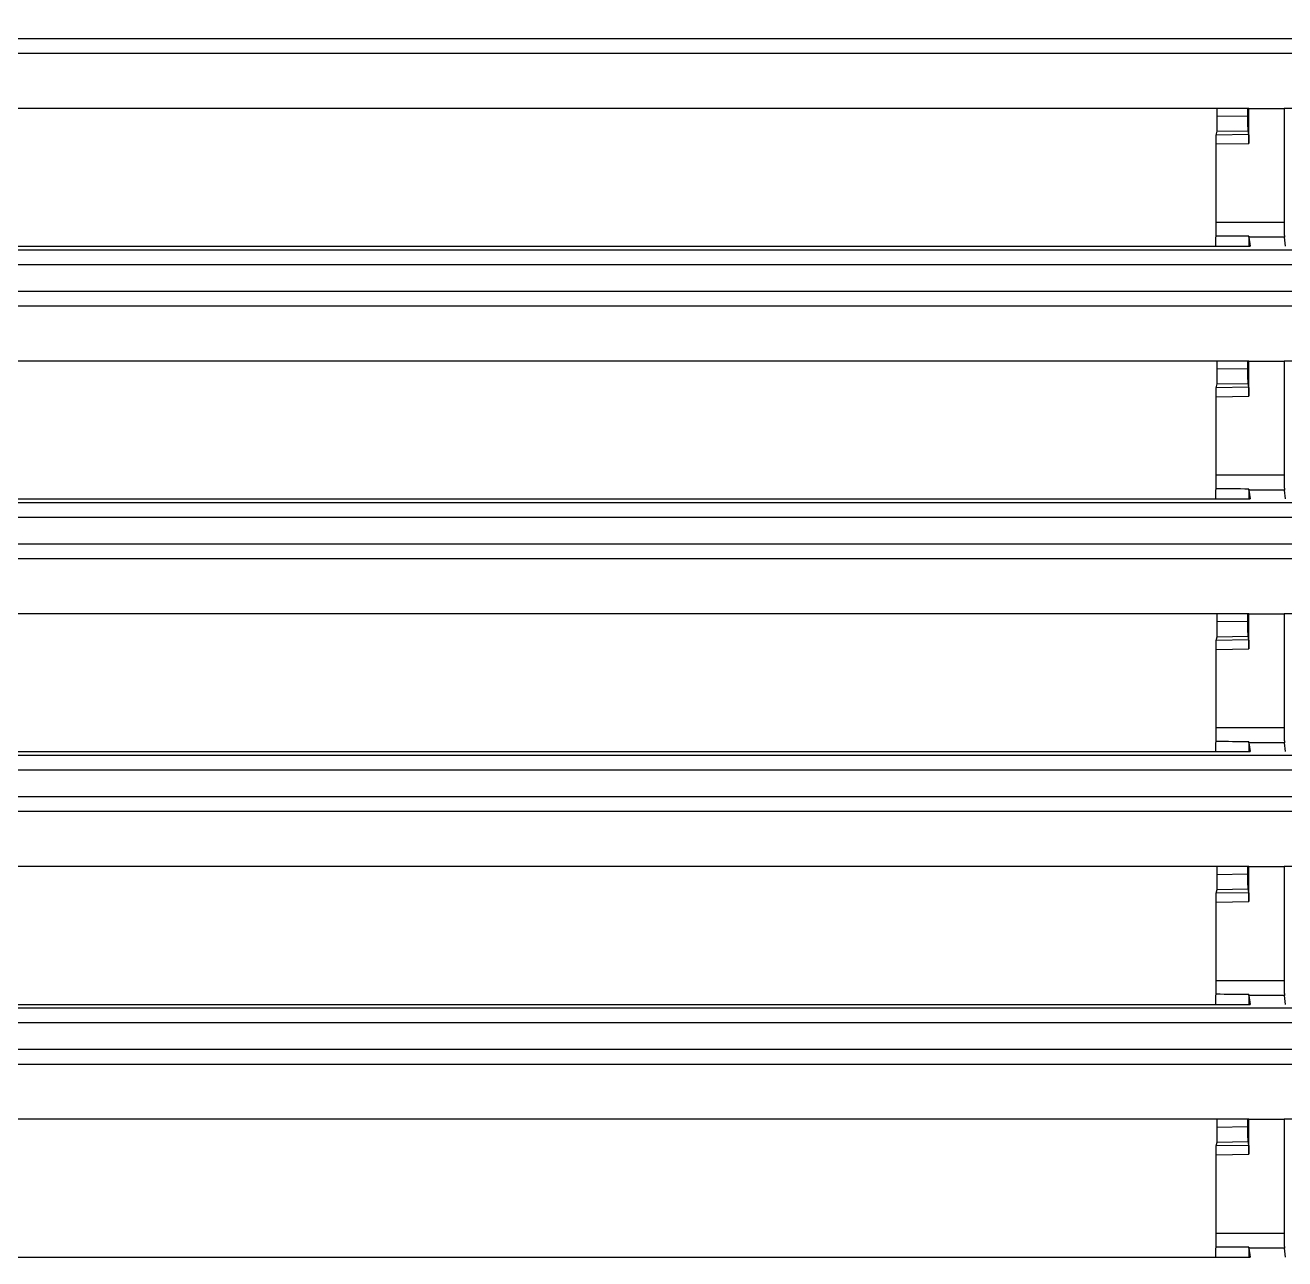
# Model space of a CAD drawing. Header units: millimetres. Extents: x -56261 to 196039, y 9480 to 100001.
# Drawn here: x 159781.45 to 159810.55, y 95766.71 to 95795.22 of the extents above; entities that cross this region are included whole.
import ezdxf

# ---------------------------------------------------------------- set-up
doc = ezdxf.new("R2010")
doc.units = ezdxf.units.MM
doc.set_wipeout_variables(frame=1)
doc.layers.add('SS-AIRCON', color=5, linetype='Continuous')
doc.layers.add('SS-TEXT', color=7, linetype='Continuous')

# ---------------------------------------------------------------- blocks, each defined once
blk = doc.blocks.new('I48T')
at = {"layer": 'SS-AIRCON', "color": 0, "linetype": 'Continuous'}
for p, q in [((41.1008, -44.04772), (41.1429, -44.34899)), ((125.7008, -44.04772), (42.3009, -44.04772)), ((42.343, -44.34899), (42.3009, -44.04772)), ((41.1429, -44.34899), (42.343, -44.34899)), ((41.1485, -44.8476), (43.4515, -44.8476)), ((41.1485, -48.71102), (41.1485, -44.8476)), ((43.4515, -44.8476), (43.4515, -47.5062)), ((43.4515, -47.5062), (42.3486, -47.52548)), ((42.3486, -47.52548), (42.3486, -48.71102)), ((42.352, -47.82505), (43.448, -47.8059)), ((42.382, -47.95296), (42.352, -47.82505)), ((43.4178, -47.9358), (42.382, -47.95296)), ((43.448, -47.8059), (43.4178, -47.9358)), ((42.3878, -48.4521), (43.412, -48.43513)), ((42.3878, -48.71102), (42.3878, -48.4521)), ((43.412, -48.43513), (43.412, -48.71102)), ((-41.1485, -48.71102), (41.1485, -48.71102)), ((42.3486, -48.71102), (41.1485, -48.71102)), ((42.3486, -48.71102), (125.7485, -48.71102)), ((580.0736, -50.57954), (-580.0737, -50.57954)), ((-599.9007, -51.06793), (599.9006, -51.06793)), ((599.9006, -51.98208), (-599.9007, -51.98208)), ((578.5326, -52.48017), (-578.5326, -52.48017)), ((41.1008, -52.59772), (41.1429, -52.89899)), ((125.7008, -52.59772), (42.3009, -52.59772)), ((42.343, -52.89899), (42.3009, -52.59772)), ((41.1429, -52.89899), (42.343, -52.89899)), ((41.1485, -53.3976), (43.4515, -53.3976)), ((41.1485, -57.26102), (41.1485, -53.3976)), ((43.4515, -53.3976), (43.4515, -56.0562)), ((43.4515, -56.0562), (42.3486, -56.07548)), ((42.3486, -56.07548), (42.3486, -57.26102)), ((42.352, -56.37505), (43.448, -56.3559)), ((42.382, -56.50296), (42.352, -56.37505)), ((43.4178, -56.4858), (42.382, -56.50296)), ((43.448, -56.3559), (43.4178, -56.4858)), ((42.3878, -57.0021), (43.412, -56.98513)), ((42.3878, -57.26102), (42.3878, -57.0021)), ((43.412, -56.98513), (43.412, -57.26102)), ((-41.1485, -57.26102), (41.1485, -57.26102)), ((42.3486, -57.26102), (41.1485, -57.26102)), ((42.3486, -57.26102), (125.7485, -57.26102)), ((580.0736, -59.12954), (-580.0737, -59.12954)), ((-599.9007, -59.61793), (599.9006, -59.61793)), ((599.9006, -60.53208), (-599.9007, -60.53208)), ((578.5326, -61.03017), (-578.5326, -61.03017)), ((41.1008, -61.14772), (41.1429, -61.44899)), ((125.7008, -61.14772), (42.3009, -61.14772)), ((42.343, -61.44899), (42.3009, -61.14772)), ((41.1429, -61.44899), (42.343, -61.44899)), ((41.1485, -61.9476), (43.4515, -61.9476)), ((41.1485, -65.81102), (41.1485, -61.9476)), ((43.4515, -61.9476), (43.4515, -64.6062)), ((43.4515, -64.6062), (42.3486, -64.62548)), ((42.3486, -64.62548), (42.3486, -65.81102)), ((42.352, -64.92505), (43.448, -64.9059)), ((42.382, -65.05296), (42.352, -64.92505)), ((43.4178, -65.0358), (42.382, -65.05296)), ((43.448, -64.9059), (43.4178, -65.0358)), ((42.3878, -65.5521), (43.412, -65.53513)), ((42.3878, -65.81102), (42.3878, -65.5521)), ((43.412, -65.53513), (43.412, -65.81102)), ((-41.1485, -65.81102), (41.1485, -65.81102)), ((42.3486, -65.81102), (41.1485, -65.81102)), ((42.3486, -65.81102), (125.7485, -65.81102)), ((580.0736, -67.67954), (-580.0737, -67.67954)), ((-599.9007, -68.16793), (599.9006, -68.16793)), ((599.9006, -69.08208), (-599.9007, -69.08208)), ((578.5326, -69.58017), (-578.5326, -69.58017)), ((41.1008, -69.69772), (41.1429, -69.99899)), ((125.7008, -69.69772), (42.3009, -69.69772)), ((42.343, -69.99899), (42.3009, -69.69772)), ((41.1429, -69.99899), (42.343, -69.99899)), ((41.1485, -74.36102), (41.1485, -70.4976)), ((41.1485, -70.4976), (43.4515, -70.4976)), ((43.4515, -70.4976), (43.4515, -73.1562)), ((43.4515, -73.1562), (42.3486, -73.17548)), ((42.3486, -73.17548), (42.3486, -74.36102)), ((42.352, -73.47505), (43.448, -73.4559)), ((42.382, -73.60296), (42.352, -73.47505)), ((43.4178, -73.5858), (42.382, -73.60296)), ((43.448, -73.4559), (43.4178, -73.5858)), ((42.3878, -74.1021), (43.412, -74.08513)), ((42.3878, -74.36102), (42.3878, -74.1021)), ((43.412, -74.08513), (43.412, -74.36102)), ((-41.1485, -74.36102), (41.1485, -74.36102)), ((42.3486, -74.36102), (41.1485, -74.36102)), ((42.3486, -74.36102), (125.7485, -74.36102)), ((580.0736, -76.22954), (-580.0737, -76.22954)), ((-599.9007, -76.71793), (599.9006, -76.71793)), ((599.9006, -77.63208), (-599.9007, -77.63208)), ((578.5326, -78.13017), (-578.5326, -78.13017)), ((41.1008, -78.24772), (41.1429, -78.54899)), ((125.7008, -78.24772), (42.3009, -78.24772)), ((42.343, -78.54899), (42.3009, -78.24772)), ((41.1429, -78.54899), (42.343, -78.54899)), ((41.1485, -79.0476), (43.4515, -79.0476)), ((41.1485, -82.91102), (41.1485, -79.0476)), ((43.4515, -79.0476), (43.4515, -81.7062)), ((43.4515, -81.7062), (42.3486, -81.72548)), ((42.3486, -81.72548), (42.3486, -82.91102)), ((42.352, -82.02505), (43.448, -82.0059)), ((42.382, -82.15296), (42.352, -82.02505)), ((43.4178, -82.1358), (42.382, -82.15296)), ((43.448, -82.0059), (43.4178, -82.1358)), ((42.3878, -82.6521), (43.412, -82.63513)), ((43.412, -82.63513), (43.412, -82.91102)), ((-41.1485, -82.91102), (41.1485, -82.91102)), ((42.3486, -82.91102), (41.1485, -82.91102)), ((42.3486, -82.91102), (125.7485, -82.91102)), ((42.3878, -82.91102), (42.3878, -82.6521)), ((580.0736, -84.77954), (-580.0737, -84.77954)), ((-599.9007, -85.26793), (599.9006, -85.26793))]:
    blk.add_line(p, q, dxfattribs=at)
for points in [[(41.1484, -44.8475), (41.1484, -44.82727, 0.00015411), (41.1485, -44.80666, 0.0001444), (41.1485, -44.78565, 0.00014305), (41.1484, -44.7643, 0.00015219), (41.1484, -44.74267, 0.00015823), (41.1484, -44.72083, 0.00016421), (41.1483, -44.69883, 0.00017037), (41.1482, -44.67675, 0.00017946), (41.1481, -44.65467, 0.00018838), (41.148, -44.63268, 0.00019981), (41.1479, -44.61087, 0.00021182), (41.1478, -44.58932, 0.0002269), (41.1476, -44.56815, 0.00024382), (41.1474, -44.54743, 0.00026488), (41.1472, -44.5273, 0.00028807), (41.147, -44.50782, 0.0003151), (41.1468, -44.48913, 0.00035234), (41.1466, -44.47128, 0.00040253), (41.1463, -44.45439, 0.00044587), (41.146, -44.43854, 0.00047758), (41.1457, -44.42385, 0.00060609), (41.1454, -44.41025, 0.00086119), (41.1451, -44.39784, 0.00083365), (41.1448, -44.38692, 0.00037357), (41.1445, -44.37769, 0.00150408), (41.1441, -44.36888, 0.00443398), (41.1435, -44.35929, 0.00432694), (41.1427, -44.34912, 0.00351333)], [(43.4558, -44.38822), (43.4555, -44.39705, 0.00099636), (43.4552, -44.40665, 0.00084254), (43.455, -44.41708, 0.0007154), (43.4547, -44.42826, 0.00062314), (43.4544, -44.4402, 0.00054622), (43.4541, -44.45281, 0.00048479), (43.4539, -44.4661, 0.00043297), (43.4537, -44.48, 0.00039134), (43.4534, -44.49449, 0.00035564), (43.4532, -44.50949, 0.00032571), (43.453, -44.52499, 0.00029996), (43.4528, -44.5409, 0.00027774), (43.4527, -44.5572, 0.00025893), (43.4525, -44.57383, 0.00024238), (43.4524, -44.59074, 0.00022769), (43.4522, -44.60787, 0.00021369), (43.4521, -44.62518, 0.00020412), (43.452, -44.64263, 0.00019665), (43.4519, -44.66019, 0.00018396), (43.4518, -44.67773, 0.00016668), (43.4517, -44.69517, 0.00017343), (43.4517, -44.71283, 0.00019272), (43.4516, -44.73078, 0.00014805), (43.4516, -44.7476, 0.00006376), (43.4516, -44.76277, 0.00018833), (43.4515, -44.78178, 0.0003067), (43.4516, -44.81041, 0.00015516), (43.4516, -44.8475, 0.00008563)], [(42.3521, -47.82499), (42.3519, -47.82395, -0.02739955), (42.3517, -47.82223, -0.00975915), (42.3516, -47.81979, -0.0050044), (42.3514, -47.81665, -0.00322306), (42.3512, -47.81274, -0.00218143), (42.351, -47.80808, -0.00159267), (42.3509, -47.80262, -0.00120146), (42.3507, -47.7964, -0.00095814), (42.3505, -47.78939, -0.0007738), (42.3503, -47.78162, -0.00064741), (42.3502, -47.77308, -0.00054595), (42.35, -47.76382, -0.00047269), (42.3499, -47.75383, -0.00041189), (42.3497, -47.74319, -0.00036629), (42.3496, -47.73191, -0.0003263), (42.3494, -47.72005, -0.00029425), (42.3493, -47.70766, -0.0002698), (42.3492, -47.69478, -0.00025211), (42.3491, -47.68146, -0.00022797), (42.349, -47.66784, -0.00020154), (42.3489, -47.65401, -0.00020535), (42.3488, -47.63973, -0.00022422), (42.3488, -47.62495, -0.00016787), (42.3487, -47.61095, -0.00007055), (42.3486, -47.5982, -0.00021124), (42.3486, -47.582, -0.00033806), (42.3486, -47.55738, -0.00016818), (42.3485, -47.52532, -0.00009151)], [(43.4178, -47.9359), (43.4175, -47.93793, 0.02436393), (43.4172, -47.94133, 0.00851761), (43.4169, -47.94617, 0.00426527), (43.4167, -47.95239, 0.0026783), (43.4164, -47.96008, 0.00179733), (43.4161, -47.96917, 0.0013045), (43.4158, -47.97969, 0.00098253), (43.4155, -47.99156, 0.00077993), (43.4152, -48.00478, 0.00063034), (43.415, -48.01925, 0.00052584), (43.4147, -48.03496, 0.00044435), (43.4145, -48.05176, 0.00038388), (43.4142, -48.06962, 0.00033536), (43.414, -48.08841, 0.00029758), (43.4138, -48.10806, 0.00026593), (43.4136, -48.12844, 0.00023948), (43.4134, -48.14944, 0.00021994), (43.4132, -48.17098, 0.00020475), (43.413, -48.19298, 0.00018606), (43.4129, -48.21519, 0.00016484), (43.4128, -48.23749, 0.00016688), (43.4126, -48.26023, 0.00018014), (43.4125, -48.28348, 0.00013721), (43.4124, -48.30535, 0.0000615), (43.4124, -48.32512, 0.00016844), (43.4123, -48.34986, 0.00026793), (43.4122, -48.38698, 0.00013606), (43.4121, -48.435, 0.00007563)], [(41.1484, -53.39749), (41.1484, -53.37726, 0.00015412), (41.1485, -53.35665, 0.0001444), (41.1485, -53.33564, 0.00014306), (41.1484, -53.31429, 0.00015219), (41.1484, -53.29266, 0.00015823), (41.1484, -53.27082, 0.00016421), (41.1483, -53.24882, 0.00017037), (41.1482, -53.22674, 0.00017946), (41.1481, -53.20467, 0.00018838), (41.148, -53.18268, 0.00019981), (41.1479, -53.16086, 0.00021182), (41.1478, -53.13932, 0.0002269), (41.1476, -53.11814, 0.00024382), (41.1474, -53.09743, 0.00026488), (41.1472, -53.0773, 0.00028807), (41.147, -53.05782, 0.0003151), (41.1468, -53.03912, 0.00035234), (41.1466, -53.02127, 0.00040252), (41.1463, -53.00439, 0.00044586), (41.146, -52.98853, 0.00047756), (41.1457, -52.97384, 0.00060606), (41.1454, -52.96025, 0.00086114), (41.1451, -52.94784, 0.00083359), (41.1448, -52.93691, 0.00037354), (41.1445, -52.92768, 0.00150396), (41.1441, -52.91887, 0.00443347), (41.1435, -52.90928, 0.00432619), (41.1427, -52.89911, 0.00351256)], [(43.4558, -52.93821), (43.4555, -52.94704, 0.00099621), (43.4552, -52.95665, 0.00084243), (43.455, -52.96707, 0.00071532), (43.4547, -52.97826, 0.00062308), (43.4544, -52.99019, 0.00054617), (43.4541, -53.00281, 0.00048475), (43.4539, -53.0161, 0.00043294), (43.4537, -53.03, 0.00039132), (43.4534, -53.04448, 0.00035562), (43.4532, -53.05949, 0.00032569), (43.453, -53.07498, 0.00029995), (43.4528, -53.09089, 0.00027773), (43.4527, -53.1072, 0.00025892), (43.4525, -53.12382, 0.00024237), (43.4524, -53.14073, 0.00022769), (43.4522, -53.15787, 0.00021369), (43.4521, -53.17517, 0.00020412), (43.452, -53.19263, 0.00019664), (43.4519, -53.21019, 0.00018396), (43.4518, -53.22773, 0.00016668), (43.4517, -53.24516, 0.00017343), (43.4517, -53.26282, 0.00019272), (43.4516, -53.28077, 0.00014805), (43.4516, -53.29759, 0.00006376), (43.4516, -53.31276, 0.00018833), (43.4515, -53.33178, 0.00030671), (43.4516, -53.3604, 0.00015516), (43.4516, -53.39749, 0.00008563)], [(42.3521, -56.37498), (42.3519, -56.37394, -0.02742296), (42.3517, -56.37222, -0.0097641), (42.3516, -56.36978, -0.00500617), (42.3514, -56.36664, -0.00322393), (42.3512, -56.36273, -0.00218189), (42.351, -56.35807, -0.00159294), (42.3509, -56.35262, -0.00120163), (42.3507, -56.3464, -0.00095826), (42.3505, -56.33938, -0.00077388), (42.3503, -56.33161, -0.00064746), (42.3502, -56.32307, -0.00054599), (42.35, -56.31381, -0.00047272), (42.3499, -56.30383, -0.00041191), (42.3497, -56.29319, -0.00036631), (42.3496, -56.2819, -0.00032631), (42.3494, -56.27005, -0.00029426), (42.3493, -56.25765, -0.0002698), (42.3492, -56.24478, -0.00025212), (42.3491, -56.23145, -0.00022798), (42.349, -56.21784, -0.00020154), (42.3489, -56.204, -0.00020535), (42.3488, -56.18972, -0.00022422), (42.3488, -56.17494, -0.00016787), (42.3487, -56.16094, -0.00007055), (42.3486, -56.1482, -0.00021124), (42.3486, -56.13199, -0.00033805), (42.3486, -56.10737, -0.00016817), (42.3485, -56.07532, -0.00009151)], [(43.4178, -56.48589), (43.4175, -56.48792, 0.02435185), (43.4172, -56.49133, 0.00851517), (43.4169, -56.49616, 0.00426443), (43.4167, -56.50238, 0.0026779), (43.4164, -56.51007, 0.00179712), (43.4161, -56.51916, 0.00130438), (43.4158, -56.52968, 0.00098246), (43.4155, -56.54155, 0.00077988), (43.4152, -56.55478, 0.0006303), (43.415, -56.56925, 0.00052581), (43.4147, -56.58495, 0.00044434), (43.4145, -56.60175, 0.00038386), (43.4142, -56.61962, 0.00033535), (43.414, -56.63841, 0.00029758), (43.4138, -56.65806, 0.00026593), (43.4136, -56.67843, 0.00023947), (43.4134, -56.69944, 0.00021994), (43.4132, -56.72098, 0.00020475), (43.413, -56.74297, 0.00018606), (43.4129, -56.76519, 0.00016484), (43.4128, -56.78749, 0.00016688), (43.4126, -56.81023, 0.00018014), (43.4125, -56.83348, 0.00013721), (43.4124, -56.85534, 0.0000615), (43.4124, -56.87511, 0.00016845), (43.4123, -56.89985, 0.00026793), (43.4122, -56.93697, 0.00013606), (43.4121, -56.98499, 0.00007563)], [(41.1484, -61.94748), (41.1484, -61.92725, 0.00015412), (41.1485, -61.90664, 0.00014441), (41.1485, -61.88563, 0.00014306), (41.1484, -61.86429, 0.00015219), (41.1484, -61.84266, 0.00015823), (41.1484, -61.82081, 0.00016422), (41.1483, -61.79882, 0.00017037), (41.1482, -61.77674, 0.00017946), (41.1481, -61.75466, 0.00018838), (41.148, -61.73267, 0.00019981), (41.1479, -61.71086, 0.00021182), (41.1478, -61.68931, 0.0002269), (41.1476, -61.66814, 0.00024381), (41.1474, -61.64742, 0.00026487), (41.1472, -61.62729, 0.00028807), (41.147, -61.60781, 0.00031509), (41.1468, -61.58912, 0.00035233), (41.1466, -61.57127, 0.00040251), (41.1463, -61.55438, 0.00044585), (41.146, -61.53853, 0.00047755), (41.1457, -61.52384, 0.00060604), (41.1454, -61.51024, 0.0008611), (41.1451, -61.49783, 0.00083354), (41.1448, -61.48691, 0.00037351), (41.1445, -61.47767, 0.00150384), (41.1441, -61.46887, 0.00443296), (41.1435, -61.45928, 0.00432544), (41.1427, -61.4491, 0.00351179)], [(43.4558, -61.4882), (43.4555, -61.49703, 0.00099606), (43.4552, -61.50664, 0.00084232), (43.455, -61.51707, 0.00071523), (43.4547, -61.52825, 0.00062302), (43.4544, -61.54018, 0.00054612), (43.4541, -61.5528, 0.00048471), (43.4539, -61.56609, 0.00043291), (43.4537, -61.57999, 0.00039129), (43.4534, -61.59448, 0.0003556), (43.4532, -61.60948, 0.00032568), (43.453, -61.62497, 0.00029993), (43.4528, -61.64089, 0.00027772), (43.4527, -61.65719, 0.00025891), (43.4525, -61.67382, 0.00024237), (43.4524, -61.69073, 0.00022768), (43.4522, -61.70786, 0.00021369), (43.4521, -61.72517, 0.00020411), (43.452, -61.74262, 0.00019664), (43.4519, -61.76018, 0.00018396), (43.4518, -61.77772, 0.00016668), (43.4517, -61.79516, 0.00017343), (43.4517, -61.81281, 0.00019272), (43.4516, -61.83077, 0.00014805), (43.4516, -61.84759, 0.00006376), (43.4516, -61.86275, 0.00018833), (43.4515, -61.88177, 0.00030672), (43.4516, -61.91039, 0.00015516), (43.4516, -61.94748, 0.00008563)], [(42.3521, -64.92498), (42.3519, -64.92394, -0.0274464), (42.3517, -64.92221, -0.00976905), (42.3516, -64.91978, -0.00500795), (42.3514, -64.91663, -0.0032248), (42.3512, -64.91272, -0.00218235), (42.351, -64.90806, -0.00159321), (42.3509, -64.90261, -0.0012018), (42.3507, -64.89639, -0.00095837), (42.3505, -64.88938, -0.00077395), (42.3503, -64.88161, -0.00064752), (42.3502, -64.87307, -0.00054603), (42.35, -64.86381, -0.00047275), (42.3499, -64.85382, -0.00041193), (42.3497, -64.84318, -0.00036632), (42.3496, -64.8319, -0.00032632), (42.3494, -64.82004, -0.00029427), (42.3493, -64.80765, -0.00026981), (42.3492, -64.79477, -0.00025212), (42.3491, -64.78145, -0.00022798), (42.349, -64.76783, -0.00020154), (42.3489, -64.754, -0.00020535), (42.3488, -64.73972, -0.00022422), (42.3488, -64.72494, -0.00016787), (42.3487, -64.71094, -0.00007055), (42.3486, -64.69819, -0.00021124), (42.3486, -64.68198, -0.00033804), (42.3486, -64.65736, -0.00016817), (42.3485, -64.62531, -0.00009151)], [(43.4178, -65.03589), (43.4175, -65.03791, 0.02433979), (43.4172, -65.04132, 0.00851272), (43.4169, -65.04615, 0.00426359), (43.4167, -65.05238, 0.00267751), (43.4164, -65.06007, 0.00179691), (43.4161, -65.06915, 0.00130425), (43.4158, -65.07968, 0.00098238), (43.4155, -65.09155, 0.00077983), (43.4152, -65.10477, 0.00063027), (43.415, -65.11924, 0.00052579), (43.4147, -65.13494, 0.00044432), (43.4145, -65.15175, 0.00038385), (43.4142, -65.16961, 0.00033535), (43.414, -65.1884, 0.00029757), (43.4138, -65.20805, 0.00026592), (43.4136, -65.22842, 0.00023947), (43.4134, -65.24943, 0.00021994), (43.4132, -65.27097, 0.00020475), (43.413, -65.29297, 0.00018606), (43.4129, -65.31518, 0.00016484), (43.4128, -65.33748, 0.00016688), (43.4126, -65.36022, 0.00018014), (43.4125, -65.38347, 0.00013721), (43.4124, -65.40533, 0.0000615), (43.4124, -65.42511, 0.00016845), (43.4123, -65.44985, 0.00026793), (43.4122, -65.48696, 0.00013606), (43.4121, -65.53498, 0.00007563)], [(41.1484, -70.49747), (41.1484, -70.47724, 0.00015412), (41.1485, -70.45663, 0.00014441), (41.1485, -70.43562, 0.00014306), (41.1484, -70.41428, 0.0001522), (41.1484, -70.39265, 0.00015824), (41.1484, -70.37081, 0.00016422), (41.1483, -70.34881, 0.00017037), (41.1482, -70.32673, 0.00017946), (41.1481, -70.30466, 0.00018838), (41.148, -70.28266, 0.00019981), (41.1479, -70.26085, 0.00021182), (41.1478, -70.2393, 0.0002269), (41.1476, -70.21813, 0.00024381), (41.1474, -70.19742, 0.00026487), (41.1472, -70.17729, 0.00028806), (41.147, -70.15781, 0.00031509), (41.1468, -70.13911, 0.00035232), (41.1466, -70.12126, 0.0004025), (41.1463, -70.10438, 0.00044583), (41.146, -70.08852, 0.00047753), (41.1457, -70.07383, 0.00060601), (41.1454, -70.06024, 0.00086106), (41.1451, -70.04782, 0.00083349), (41.1448, -70.0369, 0.00037349), (41.1445, -70.02767, 0.00150373), (41.1441, -70.01886, 0.00443245), (41.1435, -70.00927, 0.00432469), (41.1427, -69.99909, 0.00351102)], [(43.4558, -70.03819), (43.4555, -70.04702, 0.00099592), (43.4552, -70.05663, 0.0008422), (43.455, -70.06706, 0.00071515), (43.4547, -70.07824, 0.00062295), (43.4544, -70.09018, 0.00054607), (43.4541, -70.10279, 0.00048467), (43.4539, -70.11609, 0.00043288), (43.4537, -70.12999, 0.00039127), (43.4534, -70.14447, 0.00035558), (43.4532, -70.15948, 0.00032566), (43.453, -70.17497, 0.00029992), (43.4528, -70.19089, 0.00027771), (43.4527, -70.20719, 0.00025891), (43.4525, -70.22381, 0.00024236), (43.4524, -70.24072, 0.00022768), (43.4522, -70.25786, 0.00021368), (43.4521, -70.27516, 0.00020411), (43.452, -70.29262, 0.00019664), (43.4519, -70.31018, 0.00018396), (43.4518, -70.32772, 0.00016668), (43.4517, -70.34515, 0.00017343), (43.4517, -70.36281, 0.00019272), (43.4516, -70.38076, 0.00014805), (43.4516, -70.39758, 0.00006376), (43.4516, -70.41275, 0.00018834), (43.4515, -70.43176, 0.00030672), (43.4516, -70.46038, 0.00015517), (43.4516, -70.49747, 0.00008563)], [(42.3521, -73.47497), (42.3519, -73.47393, -0.02745453), (42.3517, -73.47221, -0.00977563), (42.3516, -73.46977, -0.00501212), (42.3514, -73.46663, -0.00322777), (42.3512, -73.46273, -0.00218449), (42.351, -73.45807, -0.00159483), (42.3509, -73.45262, -0.00120306), (42.3507, -73.44641, -0.0009594), (42.3505, -73.43941, -0.0007748), (42.3503, -73.43165, -0.00064823), (42.3502, -73.42312, -0.00054664), (42.35, -73.41387, -0.00047328), (42.3499, -73.4039, -0.0004124), (42.3497, -73.39327, -0.00036674), (42.3496, -73.38199, -0.0003267), (42.3494, -73.37015, -0.00029461), (42.3493, -73.35777, -0.00027012), (42.3492, -73.34491, -0.00025242), (42.3491, -73.33161, -0.00022825), (42.349, -73.31801, -0.00020178), (42.3489, -73.30419, -0.00020559), (42.3488, -73.28993, -0.00022448), (42.3488, -73.27516, -0.00016807), (42.3487, -73.26118, -0.00007063), (42.3486, -73.24845, -0.00021149), (42.3486, -73.23226, -0.00033845), (42.3486, -73.20767, -0.00016837), (42.3485, -73.17565, -0.00009162)], [(43.4178, -73.58588), (43.4175, -73.58791, 0.02432773), (43.4172, -73.59131, 0.00851028), (43.4169, -73.59614, 0.00426275), (43.4167, -73.60237, 0.00267711), (43.4164, -73.61006, 0.0017967), (43.4161, -73.61915, 0.00130413), (43.4158, -73.62967, 0.0009823), (43.4155, -73.64154, 0.00077978), (43.4152, -73.65477, 0.00063023), (43.415, -73.66924, 0.00052576), (43.4147, -73.68494, 0.0004443), (43.4145, -73.70174, 0.00038384), (43.4142, -73.71961, 0.00033534), (43.414, -73.7384, 0.00029756), (43.4138, -73.75805, 0.00026592), (43.4136, -73.77842, 0.00023946), (43.4134, -73.79943, 0.00021994), (43.4132, -73.82097, 0.00020475), (43.413, -73.84296, 0.00018606), (43.4129, -73.86518, 0.00016484), (43.4128, -73.88748, 0.00016688), (43.4126, -73.91022, 0.00018014), (43.4125, -73.93346, 0.00013721), (43.4124, -73.95533, 0.0000615), (43.4124, -73.9751, 0.00016845), (43.4123, -73.99984, 0.00026793), (43.4122, -74.03695, 0.00013606), (43.4121, -74.08497, 0.00007563)], [(41.1484, -79.04746), (41.1484, -79.02723, 0.00015413), (41.1485, -79.00663, 0.00014441), (41.1485, -78.98562, 0.00014306), (41.1484, -78.96427, 0.0001522), (41.1484, -78.94264, 0.00015824), (41.1484, -78.9208, 0.00016422), (41.1483, -78.8988, 0.00017037), (41.1482, -78.87673, 0.00017946), (41.1481, -78.85465, 0.00018838), (41.148, -78.83266, 0.00019981), (41.1479, -78.81085, 0.00021182), (41.1478, -78.7893, 0.0002269), (41.1476, -78.76813, 0.00024381), (41.1474, -78.74741, 0.00026487), (41.1472, -78.72728, 0.00028806), (41.147, -78.7078, 0.00031508), (41.1468, -78.68911, 0.00035232), (41.1466, -78.67126, 0.00040249), (41.1463, -78.65437, 0.00044582), (41.146, -78.63852, 0.00047751), (41.1457, -78.62382, 0.00060598), (41.1454, -78.61023, 0.00086101), (41.1451, -78.59782, 0.00083344), (41.1448, -78.58689, 0.00037346), (41.1445, -78.57766, 0.00150361), (41.1441, -78.56885, 0.00443194), (41.1435, -78.55926, 0.00432395), (41.1427, -78.54908, 0.00351025)], [(43.4558, -78.58818), (43.4555, -78.59701, 0.00099577), (43.4552, -78.60662, 0.00084209), (43.455, -78.61705, 0.00071507), (43.4547, -78.62824, 0.00062289), (43.4544, -78.64017, 0.00054602), (43.4541, -78.65279, 0.00048463), (43.4539, -78.66608, 0.00043285), (43.4537, -78.67998, 0.00039125), (43.4534, -78.69447, 0.00035557), (43.4532, -78.70947, 0.00032565), (43.453, -78.72496, 0.00029991), (43.4528, -78.74088, 0.0002777), (43.4527, -78.75718, 0.0002589), (43.4525, -78.77381, 0.00024236), (43.4524, -78.79072, 0.00022767), (43.4522, -78.80785, 0.00021368), (43.4521, -78.82516, 0.00020411), (43.452, -78.84261, 0.00019664), (43.4519, -78.86017, 0.00018396), (43.4518, -78.87771, 0.00016668), (43.4517, -78.89515, 0.00017343), (43.4517, -78.9128, 0.00019272), (43.4516, -78.93075, 0.00014805), (43.4516, -78.94757, 0.00006376), (43.4516, -78.96274, 0.00018834), (43.4515, -78.98175, 0.00030673), (43.4516, -79.01037, 0.00015517), (43.4516, -79.04746, 0.00008564)], [(42.3521, -82.02496), (42.3519, -82.02392, -0.02747802), (42.3517, -82.0222, -0.0097806), (42.3516, -82.01977, -0.0050139), (42.3514, -82.01663, -0.00322864), (42.3512, -82.01272, -0.00218495), (42.351, -82.00807, -0.00159511), (42.3509, -82.00262, -0.00120323), (42.3507, -81.99641, -0.00095951), (42.3505, -81.9894, -0.00077488), (42.3503, -81.98164, -0.00064829), (42.3502, -81.97311, -0.00054668), (42.35, -81.96386, -0.00047331), (42.3499, -81.95389, -0.00041242), (42.3497, -81.94326, -0.00036676), (42.3496, -81.93199, -0.00032671), (42.3494, -81.92015, -0.00029462), (42.3493, -81.90777, -0.00027013), (42.3492, -81.89491, -0.00025242), (42.3491, -81.8816, -0.00022825), (42.349, -81.868, -0.00020178), (42.3489, -81.85418, -0.00020559), (42.3488, -81.83992, -0.00022448), (42.3488, -81.82516, -0.00016807), (42.3487, -81.81117, -0.00007063), (42.3486, -81.79844, -0.00021149), (42.3486, -81.78225, -0.00033845), (42.3486, -81.75766, -0.00016837), (42.3485, -81.72564, -0.00009162)], [(43.4178, -82.13587), (43.4175, -82.1379, 0.02431568), (43.4172, -82.1413, 0.00850784), (43.4169, -82.14614, 0.00426191), (43.4167, -82.15236, 0.00267671), (43.4164, -82.16005, 0.00179649), (43.4161, -82.16914, 0.00130401), (43.4158, -82.17966, 0.00098223), (43.4155, -82.19153, 0.00077973), (43.4152, -82.20476, 0.0006302), (43.415, -82.21923, 0.00052574), (43.4147, -82.23493, 0.00044429), (43.4145, -82.25174, 0.00038383), (43.4142, -82.2696, 0.00033533), (43.414, -82.28839, 0.00029756), (43.4138, -82.30804, 0.00026591), (43.4136, -82.32841, 0.00023946), (43.4134, -82.34942, 0.00021993), (43.4132, -82.37096, 0.00020475), (43.413, -82.39296, 0.00018606), (43.4129, -82.41517, 0.00016484), (43.4128, -82.43747, 0.00016688), (43.4126, -82.46021, 0.00018014), (43.4125, -82.48346, 0.00013721), (43.4124, -82.50532, 0.0000615), (43.4124, -82.52509, 0.00016845), (43.4123, -82.54983, 0.00026794), (43.4122, -82.58694, 0.00013606), (43.4121, -82.63496, 0.00007563)]]:
    blk.add_lwpolyline(points, format="xyb", dxfattribs=at)
for points in [[(42.3446, -44.38146), (42.3436, -44.348), (42.3424, -44.24128), (42.3423, -44.09976), (42.3424, -44.04772)], [(42.3446, -52.93181), (42.3436, -52.898), (42.3424, -52.79128), (42.3423, -52.64976), (42.3424, -52.59772)], [(42.3446, -61.4818), (42.3436, -61.448), (42.3424, -61.34128), (42.3423, -61.19976), (42.3424, -61.14772)], [(42.3446, -70.03179), (42.3436, -69.998), (42.3424, -69.89128), (42.3423, -69.74976), (42.3424, -69.69772)], [(42.3446, -78.58178), (42.3436, -78.548), (42.3424, -78.44128), (42.3423, -78.29976), (42.3424, -78.24772)]]:
    blk.add_open_spline(points, degree=3, knots=[0, 0, 0, 0, 0.0002540524, 0.0004116041, 0.0004116041, 0.0004116041, 0.0004116041], dxfattribs=at)
for points in [[(43.4573, -44.04772), (43.4576, -44.18199), (43.4569, -44.33524), (43.4558, -44.38822)], [(42.3428, -44.34912), (42.3436, -44.35324), (42.3441, -44.36426), (42.3446, -44.38146)], [(42.3446, -44.38146), (42.715, -44.38378), (43.0854, -44.38597), (43.4558, -44.38822)], [(43.4516, -47.50613), (43.4515, -47.66376), (43.4499, -47.79762), (43.448, -47.8058)], [(42.3876, -48.45206), (42.3878, -48.17855), (42.3853, -47.967), (42.3819, -47.95297)], [(43.4573, -52.59772), (43.4576, -52.73199), (43.4569, -52.88524), (43.4558, -52.93821)], [(42.3428, -52.89911), (42.3436, -52.90324), (42.3441, -52.91426), (42.3446, -52.93181)], [(42.3446, -52.93181), (42.715, -52.93378), (43.0854, -52.93597), (43.4558, -52.93821)], [(43.4516, -56.05612), (43.4515, -56.21376), (43.4499, -56.34762), (43.448, -56.35579)], [(42.3876, -57.00205), (42.3878, -56.72855), (42.3853, -56.517), (42.3819, -56.50296)], [(43.4573, -61.14772), (43.4576, -61.28199), (43.4569, -61.43524), (43.4558, -61.4882)], [(42.3428, -61.4491), (42.3436, -61.45324), (42.3441, -61.46426), (42.3446, -61.4818)], [(42.3446, -61.4818), (42.715, -61.48378), (43.0854, -61.48597), (43.4558, -61.4882)], [(43.4516, -64.60611), (43.4515, -64.76376), (43.4499, -64.89762), (43.448, -64.90578)], [(42.3876, -65.55204), (42.3878, -65.27855), (42.3853, -65.067), (42.3819, -65.05295)], [(43.4573, -69.69772), (43.4576, -69.83199), (43.4569, -69.98524), (43.4558, -70.03819)], [(42.3428, -69.99909), (42.3436, -70.00324), (42.3441, -70.01426), (42.3446, -70.03179)], [(42.3446, -70.03179), (42.715, -70.03378), (43.0854, -70.03597), (43.4558, -70.03819)], [(43.4516, -73.1561), (43.4515, -73.31376), (43.4499, -73.44762), (43.448, -73.45577)], [(42.3876, -74.10203), (42.3878, -73.82855), (42.3853, -73.617), (42.3819, -73.60294)], [(43.4573, -78.24772), (43.4576, -78.38199), (43.4569, -78.53524), (43.4558, -78.58818)], [(42.3428, -78.54908), (42.3436, -78.55324), (42.3441, -78.56426), (42.3446, -78.58178)], [(42.3446, -78.58178), (42.715, -78.58378), (43.0854, -78.58597), (43.4558, -78.58818)], [(43.4516, -81.70609), (43.4515, -81.86376), (43.4499, -81.99762), (43.448, -82.00576)], [(42.3876, -82.65202), (42.3878, -82.37855), (42.3853, -82.167), (42.3819, -82.15293)]]:
    blk.add_open_spline(points, degree=3, dxfattribs=at)
blk = doc.blocks.new('A$C43DE16F2')
blk.add_wipeout([(0, 14550.001), (0, 0.001), (29100, 0.001), (29100, 14550.001)]).dxf.layer = 'SS-TEXT'
at = {"layer": 'SS-TEXT', "linetype": 'Continuous', "xscale": 1.577261091527505, "yscale": 1.577261091527505, "zscale": 1.577261091527505, "rotation": 180}
blk.add_blockref('I48T', (11081.918, 7128.457), dxfattribs=at)

msp = doc.modelspace()

# ---------------------------------------------------------------- block references
at = {"layer": 'SS-TEXT', "xscale": 0.4331186193392458, "yscale": 0.4331186193392458, "zscale": 0.4331186193392458}
msp.add_blockref('A$C43DE16F2', (155038.861, 92649.191), dxfattribs=at)

doc.saveas('drawing.dxf')
